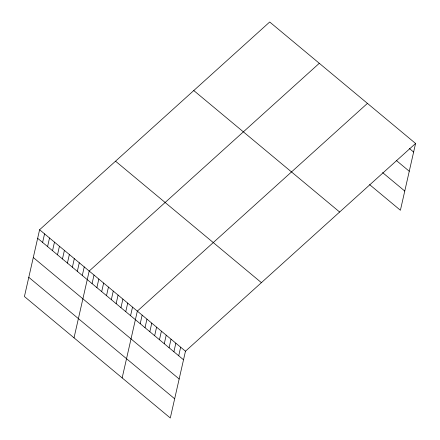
<?xml version="1.0" encoding="UTF-8"?>
<svg xmlns="http://www.w3.org/2000/svg" width="440" height="440" viewBox="0 0 440 440"><rect width="100%" height="100%" fill="white"/><g stroke="black" fill="none" stroke-linecap="round" stroke-linejoin="round"><path stroke-width="0.66" d="M39.6 229.74L24.425 296.533L170.297 418L185.471 351.208L415.575 143.468L269.704 22L39.6 229.74L185.471 351.208M42.614 242.435L44.561 233.871M47.575 246.565L49.522 238.002M52.536 250.696L54.483 242.132M57.492 254.826L59.438 246.263M62.453 258.957L64.4 250.393M67.413 263.087L69.361 254.518M72.375 267.218L74.316 258.649M77.33 271.348L79.277 262.779M82.291 275.473L84.238 266.91M74.025 337.832L89.199 271.04L319.303 63.3M92.064 283.613L94.012 275.05M96.877 287.623L98.824 279.059M101.689 291.632L103.637 283.063M106.508 295.642L108.449 287.073M111.32 299.645L113.267 291.082M116.133 303.655L118.08 295.091M120.945 307.665L122.892 299.101M125.758 311.674L127.705 303.105M130.576 315.684L132.517 307.115M122.161 377.916L137.335 311.124L367.439 103.384M140.201 323.697L142.148 315.134M145.013 327.707L146.96 319.143M149.826 331.716L151.773 323.147M154.644 335.726L156.585 327.157M159.456 339.73L161.403 331.166M164.269 343.739L166.215 335.175M169.081 347.749L171.028 339.185M173.894 351.758L175.84 343.195M178.712 355.768L180.653 347.199M415.575 143.468L400.4 210.26L369.589 184.608M409.293 148.423L413.627 152.031M396.264 160.424L409.261 171.248M382.618 172.607L404.762 191.043M193.771 90.552L339.636 212.02M115.538 161.189L261.404 282.656M37.659 238.304L183.524 359.772M33.292 257.521L179.157 378.989M28.793 277.315L174.658 398.783"/></g></svg>
